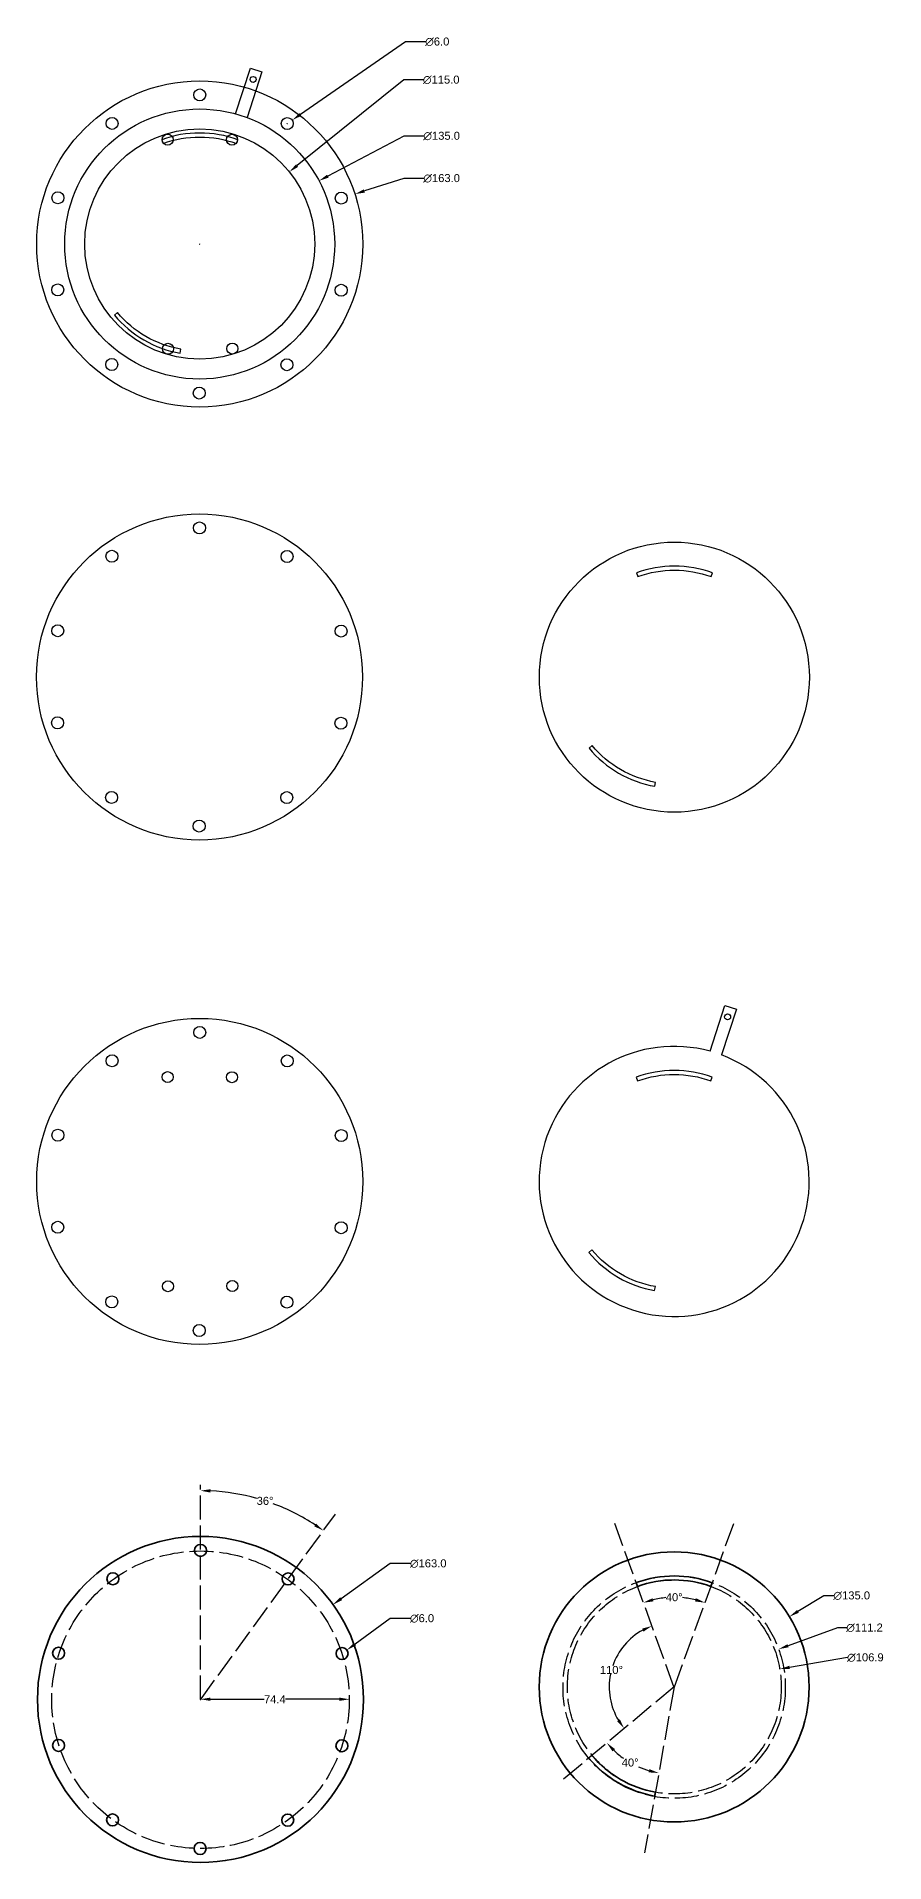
# Model space of a CAD drawing. Header units: inches. Extents: x -66 to 358, y -2106 to -203.
# Drawn here: x -66 to 358, y -1116 to -203 of the extents above; entities that cross this region are included whole.
import ezdxf

# ---------------------------------------------------------------- set-up
doc = ezdxf.new("R2010")
doc.units = ezdxf.units.IN
doc.header["$MEASUREMENT"] = 0
doc.linetypes.add('ACAD_ISO02W100', pattern=[15, 12, -3])
doc.layers.add('main lines', color=7, linetype='Continuous', lineweight=35)
doc.layers.add('punktir', color=7, linetype='ACAD_ISO02W100')
doc.styles.get("Standard").update_dxf_attribs({"font": 'Arial.ttf'})
doc.dimstyles.get("Standard").update_dxf_attribs({"dimtxt": 4, "dimasz": 5, "dimexe": 0.18, "dimexo": 0.0625, "dimgap": 0.09, "dimtad": 0, "dimtih": 1, "dimtoh": 1, "dimdec": 1, "dimzin": 0, "dimdsep": 46, "dimtxsty": 'Standard', "dimcen": 0.09, "dimadec": 0, "dimazin": 0, "dimtfac": 1, "dimtdec": 1, "dimtofl": 0, "dimtmove": 0, "dimatfit": 3, "dimfxl": 1, "dimtolj": 1, "dimtzin": 0, "dimarcsym": 0})

# ---------------------------------------------------------------- blocks, each defined once
blk = doc.blocks.new('*D5')
at = {"color": 0, "lineweight": -2, "transparency": 16777216}
for p, q in [((117.53, -252.89), (79.62, -272.96)), ((127.53, -252.89), (117.53, -252.89)), ((15.45, -306.88), (15.63, -306.88)), ((15.54, -306.97), (15.54, -306.79))]:
    blk.add_line(p, q, dxfattribs=at)
at = {"color": 0, "transparency": 16777216}
blk.add_solid([(79.23, -272.22), (80.01, -273.7), (75.2, -275.3)], dxfattribs=at)
at = {"layer": 'Defpoints', "color": 0, "transparency": 16777216}
for p in [(75.2, -275.3), (-44.11, -338.46)]:
    blk.add_point(p, dxfattribs=at)
at = {"color": 0, "transparency": 16777216, "insert": (136.51, -252.89), "char_height": 4, "attachment_point": 5}
blk.add_mtext('\\A1;∅135.0', dxfattribs=at)
blk = doc.blocks.new('*D6')
at = {"color": 0, "lineweight": -2, "transparency": 16777216}
for p, q in [((117.53, -224.83), (64.24, -267.7)), ((127.53, -224.83), (117.53, -224.83)), ((15.45, -306.88), (15.63, -306.88)), ((15.54, -306.97), (15.54, -306.79))]:
    blk.add_line(p, q, dxfattribs=at)
at = {"color": 0, "transparency": 16777216}
blk.add_solid([(63.72, -267.05), (64.76, -268.35), (60.34, -270.84)], dxfattribs=at)
at = {"layer": 'Defpoints', "color": 0, "transparency": 16777216}
for p in [(60.34, -270.84), (-29.26, -342.92)]:
    blk.add_point(p, dxfattribs=at)
at = {"color": 0, "transparency": 16777216, "insert": (136.29, -224.83), "char_height": 4, "attachment_point": 5}
blk.add_mtext('\\A1;∅115.0', dxfattribs=at)
blk = doc.blocks.new('*D7')
at = {"color": 0, "lineweight": -2, "transparency": 16777216}
for p, q in [((117.53, -274.05), (97.88, -280.37)), ((127.53, -274.05), (117.53, -274.05)), ((15.45, -306.88), (15.63, -306.88)), ((15.54, -306.97), (15.54, -306.79))]:
    blk.add_line(p, q, dxfattribs=at)
at = {"color": 0, "transparency": 16777216}
blk.add_solid([(97.63, -279.58), (98.14, -281.17), (93.12, -281.91)], dxfattribs=at)
at = {"layer": 'Defpoints', "color": 0, "transparency": 16777216}
for p in [(93.12, -281.91), (-62.04, -331.86)]:
    blk.add_point(p, dxfattribs=at)
at = {"color": 0, "transparency": 16777216, "insert": (136.51, -274.05), "char_height": 4, "attachment_point": 5}
blk.add_mtext('\\A1;∅163.0', dxfattribs=at)
blk = doc.blocks.new('*U8')
blk.add_circle((0, 0), 3)
blk = doc.blocks.new('*U9')
at = {"color": 0, "linetype": 'ByBlock', "lineweight": -2, "transparency": 16777216}
blk.add_blockref('*U8', (15.54, 83.06), dxfattribs=at)
for p, rotation in [((-28.26, 68.88), 35.99999999999997), ((59.32, 68.78), 324), ((-55.37, 31.67), 71.99999999999997), ((86.34, 31.5), 288), ((-55.43, -14.38), 108), ((86.28, -14.55), 252), ((-28.41, -51.66), 144), ((59.17, -51.77), 216), ((15.36, -65.94), 180)]:
    blk.add_blockref('*U8', p, dxfattribs=dict(at, rotation=rotation))
blk = doc.blocks.new('*D10')
at = {"color": 0, "lineweight": -2, "transparency": 16777216}
for p, q in [((118.46, -205.78), (65.9, -242.11)), ((128.46, -205.78), (118.46, -205.78)), ((59.23, -246.66), (59.41, -246.66)), ((59.32, -246.75), (59.32, -246.57))]:
    blk.add_line(p, q, dxfattribs=at)
at = {"color": 0, "transparency": 16777216}
blk.add_solid([(65.42, -241.43), (66.37, -242.8), (61.78, -244.96)], dxfattribs=at)
at = {"layer": 'Defpoints', "color": 0, "transparency": 16777216}
for p in [(61.78, -244.96), (56.85, -248.37)]:
    blk.add_point(p, dxfattribs=at)
at = {"color": 0, "transparency": 16777216, "insert": (134.33, -205.78), "char_height": 4, "attachment_point": 5}
blk.add_mtext('\\A1;∅6.0', dxfattribs=at)
blk = doc.blocks.new('*U13')
blk.add_circle((0, 0), 3)
blk = doc.blocks.new('*U14')
at = {"color": 0, "linetype": 'ByBlock', "lineweight": -2, "transparency": 16777216}
blk.add_blockref('*U13', (15.54, 83.06), dxfattribs=at)
for p, rotation in [((-28.26, 68.88), 35.99999999999997), ((59.32, 68.78), 324), ((-55.37, 31.67), 71.99999999999997), ((86.34, 31.5), 288), ((-55.43, -14.38), 108), ((86.28, -14.55), 252), ((-28.41, -51.66), 144), ((59.17, -51.77), 216), ((15.36, -65.94), 180)]:
    blk.add_blockref('*U13', p, dxfattribs=dict(at, rotation=rotation))
blk = doc.blocks.new('*U15')
blk.add_circle((0, 0), 3)
blk = doc.blocks.new('*U16')
at = {"color": 0, "linetype": 'ByBlock', "lineweight": -2, "transparency": 16777216}
blk.add_blockref('*U15', (15.54, 83.06), dxfattribs=at)
for p, rotation in [((-28.26, 68.88), 35.99999999999997), ((59.32, 68.78), 324), ((-55.37, 31.67), 71.99999999999997), ((86.34, 31.5), 288), ((-55.43, -14.38), 108), ((86.28, -14.55), 252), ((-28.41, -51.66), 144), ((59.17, -51.77), 216), ((15.36, -65.94), 180)]:
    blk.add_blockref('*U15', p, dxfattribs=dict(at, rotation=rotation))
blk = doc.blocks.new('*U17')
blk.add_circle((0, 0), 3)
blk = doc.blocks.new('*U18')
at = {"layer": 'main lines', "color": 0, "linetype": 'ByBlock', "lineweight": -2, "transparency": 16777216}
blk.add_blockref('*U17', (15.54, 83.06), dxfattribs=at)
for p, rotation in [((-28.26, 68.88), 35.99999999999997), ((59.32, 68.78), 324), ((-55.37, 31.67), 71.99999999999997), ((86.34, 31.5), 288), ((-55.43, -14.38), 108), ((86.28, -14.55), 252), ((-28.41, -51.66), 144), ((59.17, -51.77), 216), ((15.36, -65.94), 180)]:
    blk.add_blockref('*U17', p, dxfattribs=dict(at, rotation=rotation))
blk = doc.blocks.new('*D21')
at = {"color": 0, "lineweight": -2, "transparency": 16777216}
for p, q in [((110.83, -966.53), (86.28, -984.1)), ((120.83, -966.53), (110.83, -966.53)), ((15.85, -1034.44), (16.03, -1034.44)), ((15.94, -1034.53), (15.94, -1034.35))]:
    blk.add_line(p, q, dxfattribs=at)
at = {"color": 0, "transparency": 16777216}
blk.add_solid([(85.8, -983.42), (86.77, -984.78), (82.22, -987.01)], dxfattribs=at)
at = {"layer": 'Defpoints', "color": 0, "transparency": 16777216}
for p in [(82.22, -987.01), (-50.34, -1081.87)]:
    blk.add_point(p, dxfattribs=at)
at = {"color": 0, "transparency": 16777216, "insert": (129.81, -966.53), "char_height": 4, "attachment_point": 5}
blk.add_mtext('\\A1;∅163.0', dxfattribs=at)
blk = doc.blocks.new('*D22')
at = {"color": 0, "lineweight": -2, "transparency": 16777216}
for p, q in [((110.83, -993.94), (93.2, -1006.79)), ((120.83, -993.94), (110.83, -993.94)), ((86.64, -1011.5), (86.82, -1011.5)), ((86.73, -1011.59), (86.73, -1011.41))]:
    blk.add_line(p, q, dxfattribs=at)
at = {"color": 0, "transparency": 16777216}
blk.add_solid([(92.71, -1006.12), (93.69, -1007.46), (89.16, -1009.73)], dxfattribs=at)
at = {"layer": 'Defpoints', "color": 0, "transparency": 16777216}
for p in [(89.16, -1009.73), (84.31, -1013.27)]:
    blk.add_point(p, dxfattribs=at)
at = {"color": 0, "transparency": 16777216, "insert": (126.7, -993.94), "char_height": 4, "attachment_point": 5}
blk.add_mtext('\\A1;∅6.0', dxfattribs=at)
blk = doc.blocks.new('*D23')
at = {"color": 0, "lineweight": -2, "transparency": 16777216}
for start, end in [(74.31769, 87.25883), (56.74117, 69.65142)]:
    blk.add_arc((15.94, -1034.59), 104.52, start, end, dxfattribs=at)
at = {"color": 0, "transparency": 16777216}
for points in [[(20.92, -931.03), (20.96, -929.36), (15.94, -930.07)], [(73.73, -946.51), (72.79, -947.88), (77.38, -950.03)]]:
    blk.add_solid(points, dxfattribs=at)
at = {"layer": 'Defpoints', "color": 0, "transparency": 16777216}
for p in [(15.94, -927.15), (58.45, -939.11), (83.37, -941.79), (15.94, -1034.53), (15.94, -1034.59)]:
    blk.add_point(p, dxfattribs=at)
at = {"color": 0, "transparency": 16777216, "insert": (48.24, -935.19), "char_height": 4, "attachment_point": 5}
blk.add_mtext('\\A1;36°', dxfattribs=at)
blk = doc.blocks.new('*D29')
at = {"color": 0, "lineweight": -2, "transparency": 16777216}
for p, q in [((327.57, -982.56), (314.67, -990.43)), ((332.57, -982.56), (327.57, -982.56)), ((252.69, -1028.19), (252.87, -1028.19)), ((252.78, -1028.28), (252.78, -1028.1))]:
    blk.add_line(p, q, dxfattribs=at)
at = {"color": 0, "transparency": 16777216}
blk.add_solid([(314.23, -989.72), (315.1, -991.14), (310.4, -993.03)], dxfattribs=at)
at = {"layer": 'Defpoints', "color": 0, "transparency": 16777216}
for p in [(310.4, -993.03), (195.16, -1063.35)]:
    blk.add_point(p, dxfattribs=at)
at = {"color": 0, "transparency": 16777216, "insert": (341.55, -982.56), "char_height": 4, "attachment_point": 5}
blk.add_mtext('\\A1;∅135.0', dxfattribs=at)
blk = doc.blocks.new('*D30')
at = {"color": 0, "lineweight": -2, "transparency": 16777216}
for start, end in [(95.21554, 103.56629), (76.3576, 84.70803)]:
    blk.add_arc((252.78, -1028.44), 45.08, start, end, dxfattribs=at)
at = {"color": 0, "transparency": 16777216}
for points in [[(242.44, -985.41), (241.96, -983.81), (237.41, -986.05)], [(263.65, -983.83), (263.17, -985.42), (268.2, -986.07)]]:
    blk.add_solid(points, dxfattribs=at)
at = {"layer": 'Defpoints', "color": 0, "transparency": 16777216}
for p in [(223.09, -946.55), (283.15, -944.99), (258.03, -983.66), (252.69, -1028.19), (252.87, -1028.19)]:
    blk.add_point(p, dxfattribs=at)
at = {"color": 0, "transparency": 16777216, "insert": (252.81, -983.35), "char_height": 4, "attachment_point": 5}
blk.add_mtext('\\A1;40°', dxfattribs=at)
blk = doc.blocks.new('*D31')
at = {"color": 0, "lineweight": -2, "transparency": 16777216}
for start, end in [(226.39059, 234.69344), (245.93218, 253.33785)]:
    blk.add_arc((252.78, -1028.1), 43.81, start, end, dxfattribs=at)
at = {"color": 0, "transparency": 16777216}
for points in [[(221.95, -1060.39), (223.17, -1059.25), (219.14, -1056.17)], [(240.41, -1069.26), (240.02, -1070.88), (245.08, -1071.23)]]:
    blk.add_solid(points, dxfattribs=at)
at = {"layer": 'Defpoints', "color": 0, "transparency": 16777216}
for p in [(252.78, -1028.1), (252.78, -1028.1), (226.53, -1063.18), (195.2, -1076.15), (237.95, -1111.16)]:
    blk.add_point(p, dxfattribs=at)
at = {"color": 0, "transparency": 16777216, "insert": (230.78, -1065.99), "char_height": 4, "attachment_point": 5}
blk.add_mtext('\\A1;40°', dxfattribs=at)
blk = doc.blocks.new('*D32')
at = {"color": 0, "lineweight": -2, "transparency": 16777216}
for start, end in [(118.77649, 160.93166), (168.7674, 210.99507)]:
    blk.add_arc((252.68, -1028.18), 32.39, start, end, dxfattribs=at)
at = {"color": 0, "transparency": 16777216}
for points in [[(236.75, -999.03), (237.43, -1000.54), (241.64, -997.72)], [(225.59, -1044.38), (224.24, -1045.34), (227.81, -1048.93)]]:
    blk.add_solid(points, dxfattribs=at)
at = {"layer": 'Defpoints', "color": 0, "transparency": 16777216}
for p in [(223.09, -946.55), (225.65, -1010.33), (252.69, -1028.19), (252.78, -1028.1), (195.2, -1076.15)]:
    blk.add_point(p, dxfattribs=at)
at = {"color": 0, "transparency": 16777216, "insert": (221.41, -1019.73), "char_height": 4, "attachment_point": 5}
blk.add_mtext('\\A1;110°', dxfattribs=at)
blk = doc.blocks.new('*D33')
at = {"color": 0, "lineweight": -2, "transparency": 16777216}
for p, q in [((334.38, -998.61), (309.72, -1007.58)), ((339.38, -998.61), (334.38, -998.61)), ((252.69, -1028.28), (252.87, -1028.28)), ((252.78, -1028.37), (252.78, -1028.19))]:
    blk.add_line(p, q, dxfattribs=at)
at = {"color": 0, "transparency": 16777216}
blk.add_solid([(309.43, -1006.8), (310, -1008.36), (305.02, -1009.29)], dxfattribs=at)
at = {"layer": 'Defpoints', "color": 0, "transparency": 16777216}
for p in [(305.02, -1009.29), (200.54, -1047.27)]:
    blk.add_point(p, dxfattribs=at)
at = {"color": 0, "transparency": 16777216, "insert": (347.93, -998.61), "char_height": 4, "attachment_point": 5}
blk.add_mtext('\\A1;∅111.2', dxfattribs=at)
blk = doc.blocks.new('*D34')
at = {"color": 0, "lineweight": -2, "transparency": 16777216}
for p, q in [((339.38, -1013.51), (310.51, -1018.41)), ((252.78, -1028.19), (252.96, -1028.19)), ((252.87, -1028.28), (252.87, -1028.1))]:
    blk.add_line(p, q, dxfattribs=at)
at = {"color": 0, "transparency": 16777216}
blk.add_solid([(310.37, -1017.59), (310.65, -1019.23), (305.58, -1019.25)], dxfattribs=at)
at = {"layer": 'Defpoints', "color": 0, "transparency": 16777216}
for p in [(305.58, -1019.25), (200.15, -1037.13)]:
    blk.add_point(p, dxfattribs=at)
at = {"color": 0, "transparency": 16777216, "insert": (348.39, -1013.51), "char_height": 4, "attachment_point": 5}
blk.add_mtext('\\A1;∅106.9', dxfattribs=at)
blk = doc.blocks.new('*D35')
at = {"color": 0, "lineweight": -2, "transparency": 16777216}
for p, q in [((15.94, -1034.53), (15.94, -1034.17)), ((20.94, -1034.35), (47.85, -1034.35)), ((85.31, -1034.35), (58.4, -1034.35)), ((90.31, -1034.53), (90.31, -1034.17))]:
    blk.add_line(p, q, dxfattribs=at)
at = {"color": 0, "transparency": 16777216}
for points in [[(20.94, -1033.51), (20.94, -1035.18), (15.94, -1034.35)], [(85.31, -1033.51), (85.31, -1035.18), (90.31, -1034.35)]]:
    blk.add_solid(points, dxfattribs=at)
at = {"layer": 'Defpoints', "color": 0, "transparency": 16777216}
for p in [(15.94, -1034.59), (90.31, -1034.35), (90.31, -1034.59)]:
    blk.add_point(p, dxfattribs=at)
at = {"color": 0, "transparency": 16777216, "insert": (53.12, -1034.35), "char_height": 4, "attachment_point": 5}
blk.add_mtext('\\A1;74.4', dxfattribs=at)

msp = doc.modelspace()

# ---------------------------------------------------------------- linework, layer by layer
for points in [[(33.5, -241.81), (40.94, -218.92), (46.65, -220.78), (39.21, -243.66)], [(270.74, -710.42), (278.17, -687.53), (283.88, -689.39), (276.44, -712.28)]]:
    msp.add_lwpolyline(points)
for points in [[(-2.73, -256.6, -0.176586), (33.92, -256.64), (34.61, -254.76, 0.176577), (-3.41, -254.72)], [(6.13, -359.47, -0.176586), (-25.58, -341.11), (-27.12, -342.4, 0.176577), (5.79, -361.44)], [(234.6, -473.11, -0.176586), (271.24, -473.15), (271.93, -471.27, 0.176577), (233.91, -471.23)], [(243.46, -575.99, -0.176586), (211.74, -557.63), (210.21, -558.92, 0.176577), (243.11, -577.96)], [(234.51, -725.21, -0.176586), (271.15, -725.25), (271.84, -723.37, 0.176577), (233.82, -723.33)], [(243.37, -828.08, -0.176586), (211.65, -809.73), (210.12, -811.01, 0.176577), (243.02, -830.05)]]:
    msp.add_lwpolyline(points, format="xyb", close=True)
for centre, radius in [((15.54, -306.88), 81.5), ((42.25, -224.61), 1.5), ((15.54, -306.88), 67.5), ((15.54, -306.88), 57.5), ((-0.48, -254.72), 2.75), ((31.68, -254.76), 2.75), ((-0.32, -359.27), 2.75), ((31.84, -359.13), 2.75), ((15.45, -523.31), 81.5), ((252.87, -523.4), 67.5), ((279.48, -693.22), 1.5), ((15.54, -775.49), 81.5), ((-0.48, -723.33), 2.75), ((31.68, -723.37), 2.75), ((-0.32, -827.89), 2.75), ((31.84, -827.75), 2.75)]:
    msp.add_circle(centre, radius)
msp.add_arc((252.78, -775.49), 67.5, 74.57095, 69.47631)
at = {"layer": 'main lines'}
for points in [[(234.51, -977.91, -0.176586), (271.15, -977.95), (271.84, -976.07, 0.176577), (233.82, -976.03)], [(243.37, -1080.78, -0.176586), (211.65, -1062.42), (210.12, -1063.71, 0.176577), (243.02, -1082.75)]]:
    msp.add_lwpolyline(points, format="xyb", close=True, dxfattribs=at)
for centre, radius in [((15.94, -1034.44), 81.5), ((252.78, -1028.19), 67.5)]:
    msp.add_circle(centre, radius, dxfattribs=at)
at = {"layer": 'punktir'}
for p, q in [((15.94, -1034.53), (15.94, -927.15)), ((15.94, -1034.59), (83.37, -941.79)), ((252.69, -1028.19), (223.09, -946.55)), ((252.87, -1028.19), (283.15, -944.99)), ((252.78, -1028.1), (195.2, -1076.15)), ((252.78, -1028.1), (237.95, -1111.16))]:
    msp.add_line(p, q, dxfattribs=at)
for centre, radius in [((15.94, -1034.59), 74.37), ((252.78, -1028.28), 55.58), ((252.87, -1028.19), 53.47)]:
    msp.add_circle(centre, radius, dxfattribs=at)

# ---------------------------------------------------------------- block references
for name, p in [('*U9', (0, -315.44)), ('*U14', (-0.09, -531.87)), ('*U16', (0, -784.05))]:
    msp.add_blockref(name, p)
at = {"layer": 'main lines'}
msp.add_blockref('*U18', (0.4, -1043), dxfattribs=at)

# ---------------------------------------------------------------- dimensions: what is measured, and where the dimension line sits
for p1, p2, picture, middle in [((56.85, -248.37), (61.78, -244.96), '*D10', (134.33, -205.78)), ((-29.26, -342.92), (60.34, -270.84), '*D6', (136.29, -224.83)), ((-44.11, -338.46), (75.2, -275.3), '*D5', (136.51, -252.89)), ((-62.04, -331.86), (93.12, -281.91), '*D7', (136.51, -274.05)), ((-50.34, -1081.87), (82.22, -987.01), '*D21', (129.81, -966.53)), ((195.16, -1063.35), (310.4, -993.03), '*D29', (341.55, -982.56)), ((84.31, -1013.27), (89.16, -1009.73), '*D22', (126.7, -993.94)), ((200.54, -1047.27), (305.02, -1009.29), '*D33', (347.93, -998.61)), ((200.15, -1037.13), (305.58, -1019.25), '*D34', (339.38, -1013.51))]:
    dim = msp.add_diameter_dim_2p(p1=p1, p2=p2, dimstyle='Standard')
    dim.commit()
    dim.dimension.update_dxf_attribs({"geometry": picture, "text_midpoint": middle, "dimtype": 163})
for base, line1, line2, picture, middle in [((58.45, -939.11), ((15.94, -1034.59), (83.37, -941.79)), ((15.94, -1034.53), (15.94, -927.15)), '*D23', (48.24, -935.19)), ((225.65, -1010.33), ((252.69, -1028.19), (223.09, -946.55)), ((252.78, -1028.1), (195.2, -1076.15)), '*D32', (221.41, -1019.73)), ((258.03, -983.66), ((252.69, -1028.19), (223.09, -946.55)), ((252.87, -1028.19), (283.15, -944.99)), '*D30', (252.81, -983.35)), ((226.53, -1063.18), ((252.78, -1028.1), (195.2, -1076.15)), ((252.78, -1028.1), (237.95, -1111.16)), '*D31', (230.78, -1065.99))]:
    dim = msp.add_angular_dim_2l(base=base, line1=line1, line2=line2, dimstyle='Standard')
    dim.commit()
    dim.dimension.update_dxf_attribs({"geometry": picture, "text_midpoint": middle})
dim = msp.add_linear_dim(base=(90.31, -1034.35), p1=(15.94, -1034.59), p2=(90.31, -1034.59), dimstyle='Standard')
dim.commit()
dim.dimension.update_dxf_attribs({"geometry": '*D35', "text_midpoint": (53.12, -1034.35)})

doc.saveas('drawing.dxf')
